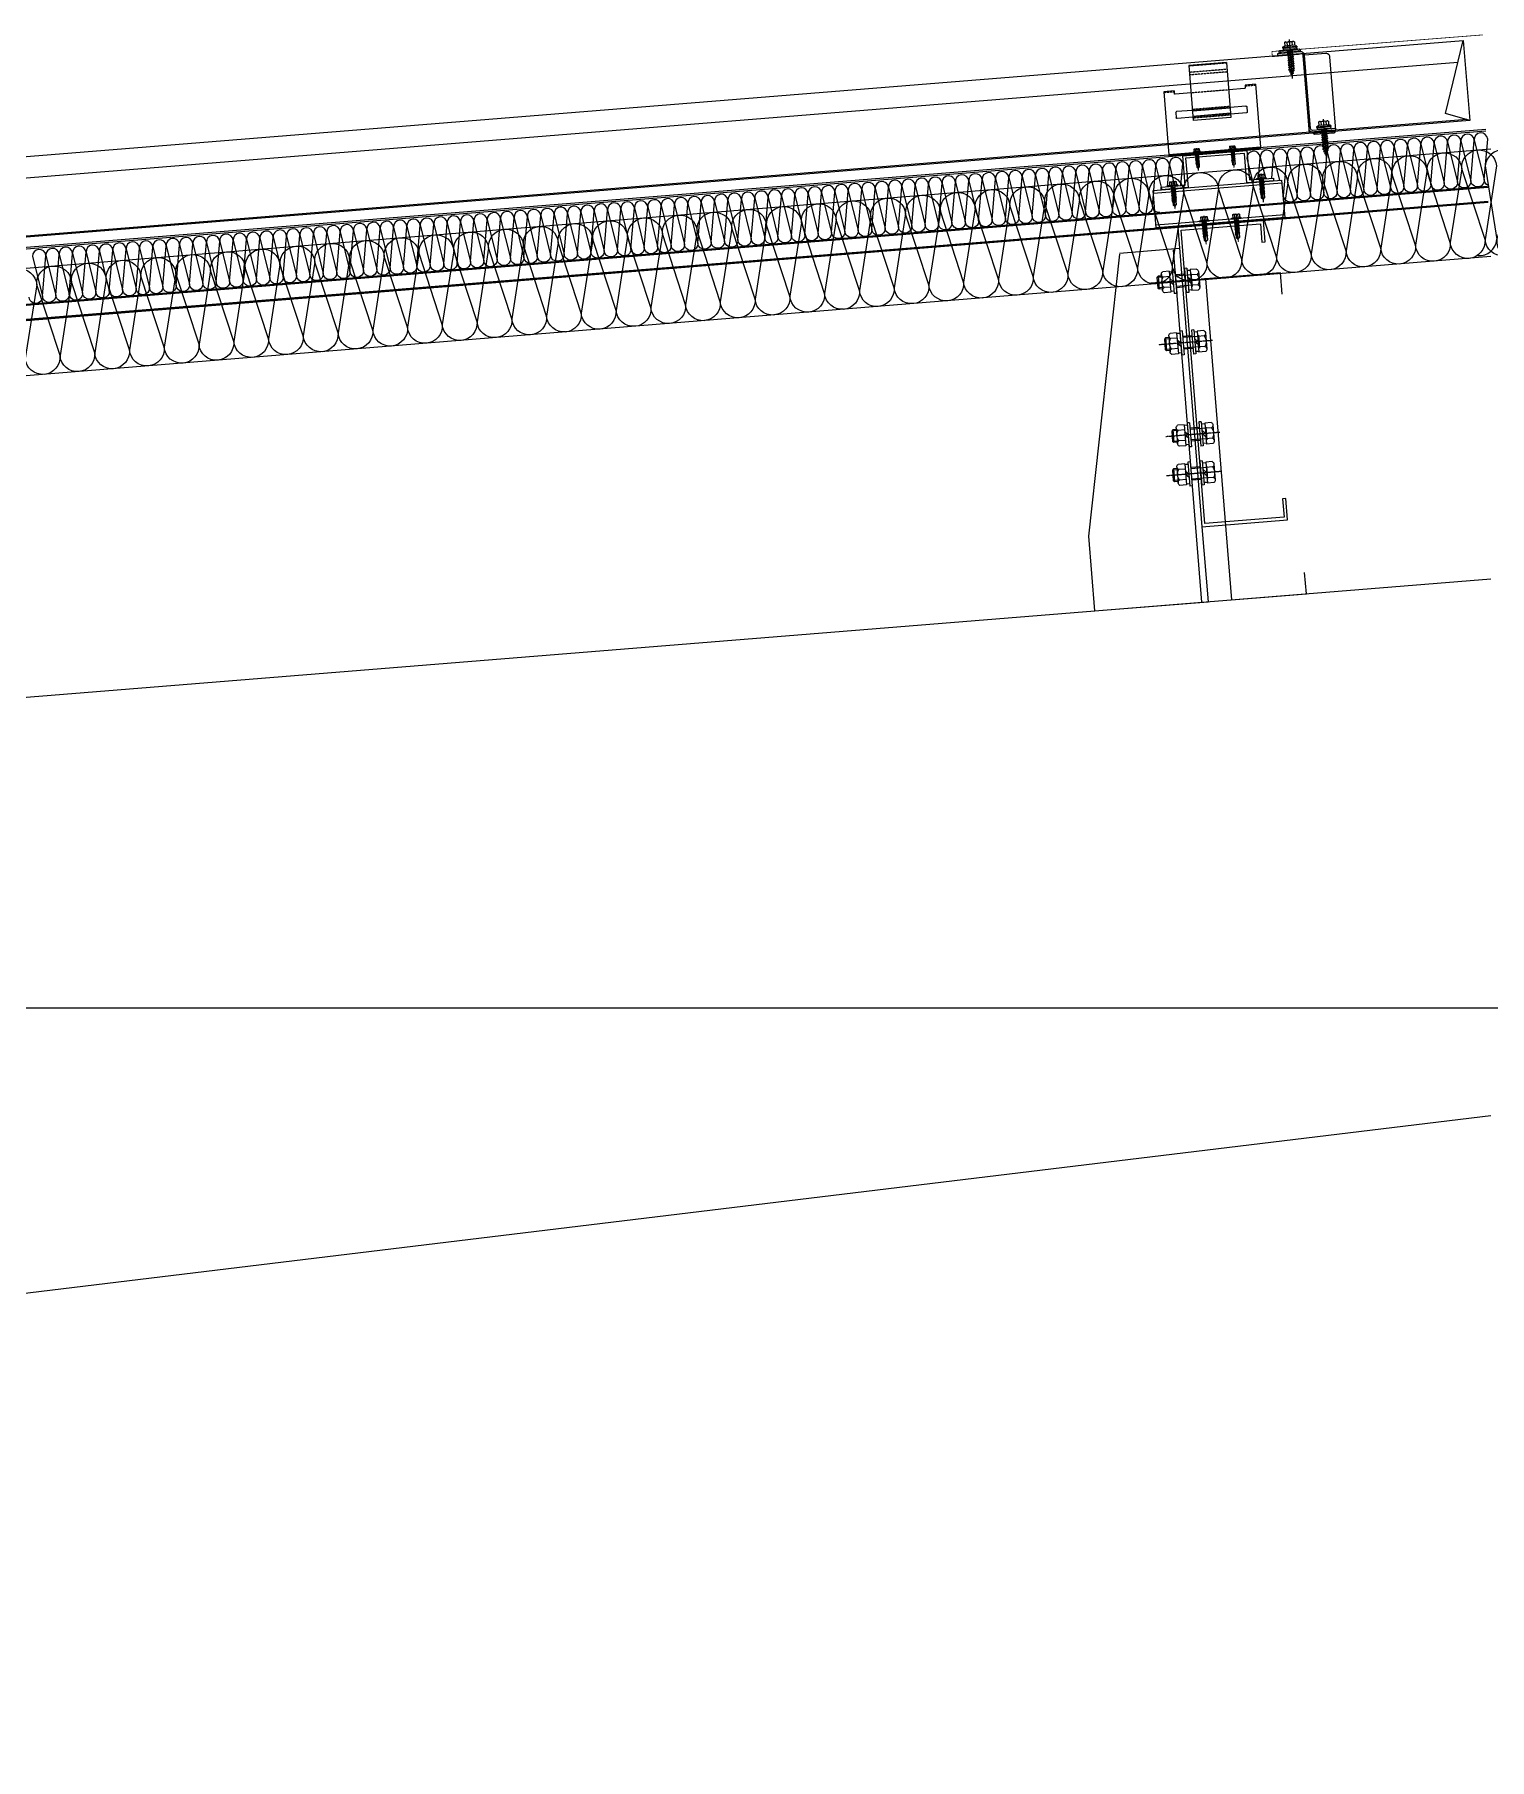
# Model space of a CAD drawing. Extents: x 220580 to 2027826, y -309201 to 71987.
# Drawn here: x 282842 to 284197, y -213029 to -211422 of the extents above; entities that cross this region are included whole.
import ezdxf

# ---------------------------------------------------------------- set-up
doc = ezdxf.new("R2010")
doc.units = 0
for name, pattern in [('__DASH', [0.35, 0.25, -0.1]), ('CENTER', [2, 1.25, -0.25, 0.25, -0.25]), ('CONTINUOUS0', [0]), ('CONTINUOUS1', [0]), ('DASH', [0.35, 0.25, -0.1]), ('DOTE', [2.42, 2, -0.2, 0.02, -0.2])]:
    doc.linetypes.add(name, pattern=pattern)
for name, color, linetype in [('003_THICK', 7, 'CONTINUOUS1'), ('004_THIN', 6, 'CONTINUOUS0'), ('A-AXIS-DOTE', 14, 'DOTE'), ('A-AXIS-DP', 126, 'Continuous'), ('A-HATCH-2', 251, 'Continuous'), ('A-LIN-V', 9, 'Continuous'), ('ACCESSORY', 11, 'Continuous'), ('AS-COLN', 6, 'Continuous'), ('BWM', 8, 'Continuous'), ('C18', 4, 'CENTER'), ('DIM', 173, 'Continuous'), ('pj', 4, 'Continuous'), ('SEAMLOK75 - SHEET', 6, 'Continuous'), ('wm-不锈钢钉 螺栓', 213, 'Continuous'), ('ZX', 240, 'CENTER'), ('紧固件', 40, 'Continuous')]:
    doc.layers.add(name, color=color, linetype=linetype)
for name, color, linetype, lineweight in [('S-dim', 81, 'Continuous', 0), ('屋面板', 6, 'Continuous', 13), ('粗', 7, 'Continuous', 50)]:
    doc.layers.add(name, color=color, linetype=linetype, lineweight=lineweight)

# ---------------------------------------------------------------- blocks, each defined once
blk = doc.blocks.new('CURVEPATTERNLIB$SYSLIB$岩棉板')
at = {"color": 0}
for p, q in [((0, -17), (12, -67)), ((12, -67), (24, -17))]:
    blk.add_line(p, q, dxfattribs=at)
for centre, start, end in [((12, -17), 0, 180), ((0, -67), 270, 0), ((24, -67), 180, 270)]:
    blk.add_arc(centre, 12, start, end, dxfattribs=at)
blk = doc.blocks.new('e534654')
at = {"layer": 'A-LIN-V', "color": 2}
for p, q in [((10200, 700), (5250, 1100)), ((10200, 0), (5250, 600))]:
    blk.add_line(p, q, dxfattribs=at)
at = {"layer": 'A-LIN-V'}
blk.add_lwpolyline([(5444.4, 1365.2), (5446.1, 1385.1), (5515.8, 1379.5), (5491.7, 1080.5), (5421.9, 1086.1), (5423.5, 1106)], dxfattribs=at)
at = {"layer": 'AS-COLN'}
for p, q in [((5250, 1500.5), (10098.9, 1105.6)), ((5250, 1400.4), (10099.9, 1005.4))]:
    blk.add_line(p, q, dxfattribs=at)
at = {"layer": 'A-HATCH-2', "yscale": 1.351351351351351, "zscale": 1.351351351351351}
for p, xscale, rotation in [((5253.4, 1507.7), -1.353561134779942, 4.653246664435114), ((5246.6, 1507.7), 1.353561134779942, 355.3467533355649), ((5279, 1505), 1.353561134779942, 355.3467533355649), ((5311.4, 1502.4), 1.353561134779942, 355.3467533355649), ((5343.8, 1499.8), 1.353561134779942, 355.3467533355649), ((5376.1, 1497.1), 1.353561134779942, 355.3467533355649), ((5408.5, 1494.5), 1.353561134779942, 355.3467533355649), ((5440.9, 1491.8), 1.353561134779942, 355.3467533355649), ((5473.3, 1489.2), 1.353561134779942, 355.3467533355649), ((5505.7, 1486.6), 1.353561134779942, 355.3467533355649), ((5538, 1483.9), 1.353561134779942, 355.3467533355649), ((5570.4, 1481.3), 1.353561134779942, 355.3467533355649), ((5602.8, 1478.7), 1.353561134779942, 355.3467533355649), ((5635.2, 1476), 1.353561134779942, 355.3467533355649), ((5667.5, 1473.4), 1.353561134779942, 355.3467533355649), ((5699.9, 1470.8), 1.353561134779942, 355.3467533355649), ((5732.3, 1468.1), 1.353561134779942, 355.3467533355649), ((5764.7, 1465.5), 1.353561134779942, 355.3467533355649), ((5797.1, 1462.9), 1.353561134779942, 355.3467533355649), ((5829.4, 1460.2), 1.353561134779942, 355.3467533355649), ((5861.8, 1457.6), 1.353561134779942, 355.3467533355649), ((5894.2, 1455), 1.353561134779942, 355.3467533355649), ((5926.6, 1452.3), 1.353561134779942, 355.3467533355649), ((5959, 1449.7), 1.353561134779942, 355.3467533355649), ((5991.3, 1447), 1.353561134779942, 355.3467533355649), ((6023.7, 1444.4), 1.353561134779942, 355.3467533355649), ((6056.1, 1441.8), 1.353561134779942, 355.3467533355649), ((6088.5, 1439.1), 1.353561134779942, 355.3467533355649), ((6120.8, 1436.5), 1.353561134779942, 355.3467533355649), ((6153.2, 1433.9), 1.353561134779942, 355.3467533355649), ((6185.6, 1431.2), 1.353561134779942, 355.3467533355649), ((6218, 1428.6), 1.353561134779942, 355.3467533355649), ((6250.4, 1426), 1.353561134779942, 355.3467533355649), ((6282.7, 1423.3), 1.353561134779942, 355.3467533355649), ((6315.1, 1420.7), 1.353561134779942, 355.3467533355649), ((6347.5, 1418.1), 1.353561134779942, 355.3467533355649), ((6379.9, 1415.4), 1.353561134779942, 355.3467533355649), ((6412.2, 1412.8), 1.353561134779942, 355.3467533355649), ((6444.6, 1410.2), 1.353561134779942, 355.3467533355649), ((6477, 1407.5), 1.353561134779942, 355.3467533355649), ((6509.4, 1404.9), 1.353561134779942, 355.3467533355649), ((6541.8, 1402.2), 1.353561134779942, 355.3467533355649), ((6574.1, 1399.6), 1.353561134779942, 355.3467533355649), ((6606.5, 1397), 1.353561134779942, 355.3467533355649)]:
    blk.add_blockref('CURVEPATTERNLIB$SYSLIB$岩棉板', p, dxfattribs=dict(at, xscale=xscale, rotation=rotation))
blk = doc.blocks.new('20250821141233')
at = {"layer": 'A-AXIS-DOTE', "linetype": '__DASH', "ltscale": 2}
blk.add_line((110280.4, 11700), (-5335.3, 11700), dxfattribs=at)
blk = doc.blocks.new('*X951')
at = {"color": 0}
for p, q in [((117.6, 205.9), (117.6, 205.9)), ((117.8, 207), (117.8, 207)), ((118, 206.4), (118, 206.4)), ((118.2, 205.7), (118.2, 205.7)), ((118.4, 206.8), (118.4, 206.8)), ((118.7, 206.2), (118.7, 206.2)), ((118.9, 207.3), (118.9, 207.3)), ((118.9, 205.5), (118.9, 205.5)), ((119.1, 206.6), (119.1, 206.6)), ((119.3, 205.9), (119.3, 205.9)), ((119.5, 207), (119.5, 207)), ((119.8, 206.4), (119.8, 206.4)), ((120, 205.7), (120, 205.7)), ((120.2, 206.8), (120.2, 206.8)), ((120.4, 206.2), (120.4, 206.2)), ((120.7, 207.3), (120.7, 207.3)), ((120.7, 205.5), (120.7, 205.5)), ((120.9, 206.6), (120.9, 206.6)), ((121.1, 205.9), (121.1, 205.9)), ((121.3, 207), (121.3, 207)), ((121.5, 206.4), (121.5, 206.4)), ((121.8, 205.7), (121.8, 205.7)), ((122, 206.8), (122, 206.8)), ((122.2, 206.2), (122.2, 206.2)), ((122.4, 207.3), (122.4, 207.3)), ((122.4, 205.5), (122.4, 205.5)), ((122.6, 206.6), (122.6, 206.6)), ((122.9, 205.9), (122.9, 205.9)), ((123.1, 207), (123.1, 207)), ((123.3, 206.4), (123.3, 206.4)), ((123.5, 205.7), (123.5, 205.7)), ((123.7, 206.8), (123.7, 206.8)), ((124, 206.2), (124, 206.2)), ((124.2, 207.3), (124.2, 207.3)), ((124.2, 205.5), (124.2, 205.5)), ((124.4, 206.6), (124.4, 206.6)), ((124.6, 205.9), (124.6, 205.9)), ((124.8, 207), (124.8, 207)), ((125.1, 206.4), (125.1, 206.4)), ((125.3, 205.7), (125.3, 205.7)), ((125.5, 206.8), (125.5, 206.8)), ((125.7, 206.2), (125.7, 206.2)), ((126, 207.3), (126, 207.3)), ((126, 205.5), (126, 205.5)), ((126.2, 206.6), (126.2, 206.6)), ((126.4, 205.9), (126.4, 205.9)), ((126.6, 207), (126.6, 207)), ((126.8, 206.4), (126.8, 206.4)), ((127.1, 205.7), (127.1, 205.7)), ((127.3, 206.8), (127.3, 206.8)), ((127.5, 206.2), (127.5, 206.2)), ((127.7, 207.3), (127.7, 207.3)), ((127.7, 205.5), (127.7, 205.5)), ((127.9, 206.6), (127.9, 206.6)), ((128.2, 205.9), (128.2, 205.9)), ((128.4, 207), (128.4, 207)), ((128.6, 206.4), (128.6, 206.4)), ((128.8, 205.7), (128.8, 205.7)), ((129, 206.8), (129, 206.8)), ((129.3, 206.2), (129.3, 206.2)), ((129.5, 207.3), (129.5, 207.3)), ((129.5, 205.5), (129.5, 205.5)), ((129.7, 206.6), (129.7, 206.6)), ((129.9, 205.9), (129.9, 205.9)), ((130.2, 207), (130.2, 207)), ((130.4, 206.4), (130.4, 206.4)), ((130.6, 205.7), (130.6, 205.7)), ((130.8, 206.8), (130.8, 206.8)), ((131, 206.2), (131, 206.2)), ((131.3, 207.3), (131.3, 207.3)), ((131.3, 205.5), (131.3, 205.5)), ((131.5, 206.6), (131.5, 206.6)), ((131.7, 205.9), (131.7, 205.9)), ((131.9, 207), (131.9, 207)), ((132.1, 206.4), (132.1, 206.4)), ((132.4, 205.7), (132.4, 205.7))]:
    blk.add_line(p, q, dxfattribs=at)
blk = doc.blocks.new('不锈钢自攻钉')
at = {"layer": 'wm-不锈钢钉 螺栓'}
for p, q in [((1047.7, 683.9), (1049.9, 685.1)), ((1047.7, 683.9), (1061.3, 683.9)), ((1047.7, 683.9), (1048.1, 683)), ((1048.1, 683), (1054.5, 683)), ((1048.2, 683), (1048.2, 681.3)), ((1048.2, 681.3), (1054.5, 681.3)), ((1049.9, 688.1), (1049.9, 685.1)), ((1049.9, 685.1), (1059.2, 685.1)), ((1051, 688.5), (1058, 688.5)), ((1057.3, 680.9), (1051.8, 679.8)), ((1051.8, 679.8), (1052.5, 680.3)), ((1051.8, 679.8), (1052.5, 679.4)), ((1057.3, 678.7), (1051.8, 677.7)), ((1051.8, 677.7), (1052.5, 678.1)), ((1051.8, 677.7), (1052.5, 677.2)), ((1057.3, 676.6), (1051.8, 675.5)), ((1051.8, 675.5), (1052.5, 676)), ((1051.8, 675.5), (1052.5, 675.1)), ((1052.2, 688.1), (1052.2, 685.1)), ((1052.5, 680.3), (1056.5, 681.3)), ((1052.5, 681.3), (1052.5, 680.3)), ((1052.5, 679.4), (1056.5, 680.4)), ((1052.5, 679.4), (1052.5, 678.1)), ((1052.5, 678.1), (1056.5, 679.2)), ((1052.5, 677.2), (1056.5, 678.3)), ((1052.5, 677.2), (1052.5, 676)), ((1052.5, 676), (1056.5, 677)), ((1052.5, 675.1), (1056.5, 676.1)), ((1052.5, 675.1), (1052.5, 673.8)), ((1054.5, 690.6), (1054.5, 654.1)), ((1061, 683), (1054.5, 683)), ((1060.9, 681.3), (1054.5, 681.3)), ((1057.3, 680.9), (1056.5, 681.3)), ((1057.3, 680.9), (1056.5, 680.4)), ((1056.5, 680.4), (1056.5, 679.2)), ((1057.3, 678.7), (1056.5, 679.2)), ((1057.3, 678.7), (1056.5, 678.3)), ((1056.5, 678.3), (1056.5, 677)), ((1056.5, 678.3), (1056.5, 677)), ((1057.3, 676.6), (1056.5, 677)), ((1057.3, 676.6), (1056.5, 676.1)), ((1056.5, 676.1), (1056.5, 674.9)), ((1056.5, 676.1), (1056.5, 674.9)), ((1056.8, 688.1), (1056.8, 685.1)), ((1059.2, 688.1), (1059.2, 685.1)), ((1061.3, 683.9), (1059.2, 685.1)), ((1060.9, 683), (1060.9, 681.3)), ((1061.3, 683.9), (1061, 683)), ((1057.3, 674.4), (1051.8, 673.4)), ((1051.8, 673.4), (1052.5, 673.8)), ((1051.8, 673.4), (1052.5, 672.9)), ((1057.3, 672.3), (1051.8, 671.2)), ((1051.8, 671.2), (1052.5, 671.7)), ((1051.8, 671.2), (1052.5, 670.8)), ((1057.3, 670.1), (1051.8, 669.1)), ((1051.8, 669.1), (1052.5, 669.5)), ((1051.8, 669.1), (1052.5, 668.6)), ((1057.3, 668), (1051.8, 666.9)), ((1051.8, 666.9), (1052.5, 667.4)), ((1051.8, 666.9), (1052.5, 666.5)), ((1057.3, 665.9), (1051.8, 664.8)), ((1051.8, 664.8), (1052.5, 665.2)), ((1051.8, 664.8), (1052.5, 664.3)), ((1057.3, 663.7), (1051.8, 662.6)), ((1051.8, 662.6), (1052.5, 663.1)), ((1051.8, 662.6), (1052.7, 662.2)), ((1052.5, 673.8), (1056.5, 674.9)), ((1052.5, 672.9), (1056.5, 674)), ((1052.5, 672.9), (1052.5, 671.7)), ((1052.5, 671.7), (1056.5, 672.7)), ((1052.5, 670.8), (1056.5, 671.9)), ((1052.5, 670.8), (1052.5, 669.5)), ((1052.5, 669.5), (1056.5, 670.6)), ((1052.5, 668.6), (1056.5, 669.7)), ((1052.5, 668.6), (1052.5, 667.4)), ((1052.5, 667.4), (1056.5, 668.4)), ((1052.5, 666.5), (1056.5, 667.6)), ((1052.5, 666.5), (1052.5, 665.2)), ((1052.5, 665.2), (1056.5, 666.3)), ((1052.5, 664.3), (1056.5, 665.4)), ((1052.5, 664.3), (1052.5, 663.1)), ((1052.5, 663.1), (1056.5, 664.1)), ((1056.9, 661.4), (1052.5, 660.5)), ((1052.5, 660.5), (1053.1, 661)), ((1052.5, 660.5), (1053.4, 660.2)), ((1052.7, 662.2), (1056.5, 663.3)), ((1052.7, 662.2), (1053.1, 661)), ((1053.1, 661), (1056.2, 661.8)), ((1054.8, 661.4), (1053.1, 661)), ((1056, 659), (1053.1, 658.4)), ((1053.4, 660.2), (1055.1, 660.7)), ((1053.4, 660.2), (1053.6, 659.4)), ((1053.6, 659.4), (1053.8, 659)), ((1053.8, 659), (1055.4, 659.4)), ((1054.8, 659.2), (1053.8, 659)), ((1054.8, 661.4), (1056.2, 661.8)), ((1054.8, 659.2), (1055.4, 659.4)), ((1055.1, 660.7), (1055.9, 660.9)), ((1056, 659), (1055.1, 658.4)), ((1055.4, 659.4), (1055.6, 660)), ((1055.4, 659.4), (1056, 659)), ((1055.9, 660.9), (1055.6, 660)), ((1056.9, 661.4), (1055.9, 660.9)), ((1056.2, 661.8), (1056.5, 662.7)), ((1056.2, 661.8), (1056.9, 661.4)), ((1057.3, 674.4), (1056.5, 674.9)), ((1057.3, 674.4), (1056.5, 674)), ((1056.5, 674), (1056.5, 672.7)), ((1056.5, 674), (1056.5, 672.7)), ((1057.3, 672.3), (1056.5, 672.7)), ((1057.3, 672.3), (1056.5, 671.9)), ((1056.5, 671.9), (1056.5, 670.6)), ((1056.5, 671.9), (1056.5, 670.6)), ((1057.3, 670.1), (1056.5, 670.6)), ((1057.3, 670.1), (1056.5, 669.7)), ((1056.5, 669.7), (1056.5, 668.4)), ((1056.5, 669.7), (1056.5, 668.4)), ((1057.3, 668), (1056.5, 668.4)), ((1057.3, 668), (1056.5, 667.6)), ((1056.5, 667.6), (1056.5, 666.3)), ((1056.5, 667.6), (1056.5, 666.3)), ((1057.3, 665.9), (1056.5, 666.3)), ((1057.3, 665.9), (1056.5, 665.4)), ((1056.5, 665.4), (1056.5, 664.1)), ((1056.5, 665.4), (1056.5, 664.1)), ((1057.3, 663.7), (1056.5, 664.1)), ((1057.3, 663.7), (1056.5, 663.3)), ((1056.5, 663.3), (1056.5, 662.7)), ((1056.5, 663.3), (1056.5, 662.7)), ((1053.1, 658.4), (1053.8, 659)), ((1053.1, 658.4), (1054, 658.1)), ((1054, 658.1), (1054.1, 658.2)), ((1054, 658.1), (1054.5, 656.6)), ((1054.1, 658.2), (1055.1, 658.4)), ((1054.5, 656.6), (1055.1, 658.4))]:
    blk.add_line(p, q, dxfattribs=at)
for centre, radius, start, end in [((1051, 686.8), 1.75, 48.3968, 131.6032), ((1054.5, 682.2), 6.35, 68.4898, 111.5102), ((1058, 686.8), 1.75, 48.3968, 131.6032)]:
    blk.add_arc(centre, radius, start, end, dxfattribs=at)
for points in [[(1057.3, 680.9), (1056.5, 680.4), (1054.5, 680.4), (1054.5, 679.9)], [(1057.3, 678.7), (1056.5, 678.3), (1054.5, 678.2), (1054.5, 677.8)], [(1057.3, 676.6), (1056.5, 676.1), (1054.5, 676.1), (1054.5, 675.6)], [(1057.3, 674.4), (1056.5, 674), (1054.5, 673.9), (1054.5, 673.5)], [(1057.3, 672.3), (1056.5, 671.9), (1054.5, 671.8), (1054.5, 671.3)], [(1057.3, 670.1), (1056.5, 669.7), (1054.5, 669.6), (1054.5, 669.2)], [(1057.3, 668), (1056.5, 667.6), (1054.5, 667.5), (1054.5, 667)], [(1057.3, 665.9), (1056.5, 665.4), (1054.5, 665.3), (1054.5, 664.9)], [(1057.3, 663.7), (1056.5, 663.3), (1054.5, 663.2), (1054.5, 662.7)], [(1056.9, 661.4), (1055.9, 660.9), (1054.5, 660.9), (1054.5, 660.5)], [(1056, 659), (1055.1, 658.4), (1054.5, 658.7), (1054.5, 658.3)]]:
    blk.add_solid(points, dxfattribs=at)
at = {"layer": 'wm-不锈钢钉 螺栓', "xscale": 0.8461538461524469, "yscale": 0.8461538461524469, "zscale": 0.8461538461524469}
blk.add_blockref('*X951', (948.7, 507.5), dxfattribs=at)
blk = doc.blocks.new('dddtttt')
h = blk.add_hatch()
h.set_pattern_fill('DOTS', color=256, scale=0.25, angle=-1.0757, style=0)
h.set_pattern_definition([(174.28895835, (-51705.5022, 4347.26674), (-0.157958908, 0.4146518906), [0, -0.396875])])
edge = h.paths.add_edge_path()
edge.add_line((87722.1, 17077.4), (87740.6, 17078.3))
edge.add_arc((87740.6, 17079), 0.75, 272.8624, 362.8624)
edge.add_line((87741.3, 17079.1), (87741.3, 17079.6))
edge.add_arc((87740.5, 17079.5), 0.75, 2.8624, 92.8624)
edge.add_line((87740.5, 17080.3), (87722, 17079.4))
edge.add_arc((87722.1, 17078.6), 0.75, 92.8624, 182.8624)
edge.add_line((87721.3, 17078.6), (87721.3, 17078.1))
edge.add_arc((87722.1, 17078.1), 0.75, 182.8624, 272.8624)
h = blk.add_hatch()
h.set_pattern_fill('DOTS', color=256, scale=0.25, angle=-1.0757, style=0)
h.set_pattern_definition([(174.28895835, (-51737.76452, 4272.00854), (-0.157958908, 0.4146518906), [0, -0.396875])])
edge = h.paths.add_edge_path()
edge.add_line((87752.1, 17000.6), (87770.6, 17001.5))
edge.add_arc((87770.5, 17002.2), 0.75, 272.8624, 362.8624)
edge.add_line((87771.3, 17002.3), (87771.3, 17002.8))
edge.add_arc((87770.5, 17002.7), 0.75, 2.8624, 92.8624)
edge.add_line((87770.5, 17003.5), (87752, 17002.6))
edge.add_arc((87752, 17001.8), 0.75, 92.8624, 182.8624)
edge.add_line((87751.3, 17001.8), (87751.3, 17001.3))
edge.add_arc((87752.1, 17001.3), 0.75, 182.8624, 272.8624)
at = {"elevation": 1.9}
blk.add_lwpolyline([(87772, 17005.4), (87750.6, 17004.3, -0.414214), (87748.5, 17006.2), (87745.1, 17074.5, 0.414214), (87741.4, 17077.8), (87719.9, 17076.7), (87720, 17075.2), (87741.5, 17076.3, -0.414214), (87743.6, 17074.4), (87747, 17006.1, 0.414214), (87750.6, 17002.8), (87772.1, 17003.9), (87772.1, 17003.9), (87768.7, 17072.2, 0.414214), (87765, 17075.5), (87745.1, 17074.5)], format="xyb", dxfattribs=at)
for points in [[(87722.1, 17077.4), (87740.6, 17078.3, 0.414214), (87741.3, 17079.1), (87741.3, 17079.6, 0.414214), (87740.5, 17080.3), (87722, 17079.4, 0.414214), (87721.3, 17078.6), (87721.3, 17078.1, 0.414214)], [(87752.1, 17000.6), (87770.6, 17001.5, 0.414214), (87771.3, 17002.3), (87771.3, 17002.8, 0.414214), (87770.5, 17003.5), (87752, 17002.6, 0.414214), (87751.3, 17001.8), (87751.3, 17001.3, 0.414214)]]:
    blk.add_lwpolyline(points, format="xyb", close=True, dxfattribs=at)
at = {"layer": 'wm-不锈钢钉 螺栓', "rotation": 2.850368667976888}
for p in [(86712.3, 16347.4, -598.2), (86741.7, 16272.4, 1.9)]:
    blk.add_blockref('不锈钢自攻钉', p, dxfattribs=at)
blk = doc.blocks.new('34t65')
at = {"color": 2, "ltscale": 50}
for p, q in [((1430037, 238183.4), (1430157, 238183.4)), ((1430037, 238148.4), (1430037, 238183.4)), ((1430037, 238180.9), (1430157, 238180.9)), ((1430157, 238183.4), (1430157, 238148.4)), ((1430157, 238150.9), (1430037, 238150.9)), ((1430157, 238148.4), (1430037, 238148.4))]:
    blk.add_line(p, q, dxfattribs=at)
blk = doc.blocks.new('*U1984')
at = {"layer": 'pj'}
for p, q in [((-4.4, 0.5), (-4.4, 0)), ((4.4, 0), (-4.4, 0)), ((-4.1, 0.8), (-3.1, 1)), ((4.1, 0.8), (-4.1, 0.8)), ((-3.1, 3.9), (-3.1, 1)), ((3.1, 1), (-3.1, 1)), ((2.3, 4.2), (-2.3, 4.2)), ((-2, 0.8), (-1.5, 1)), ((-1.5, 3.9), (-1.5, 1)), ((-1.5, 0), (-1.5, -1.6)), ((1.5, 3.9), (1.5, 1)), ((2.2, 0.8), (1.5, 1)), ((1.5, 0), (1.5, -1.1)), ((3.1, 3.9), (3.1, 1)), ((4.1, 0.8), (3.1, 1)), ((4.4, 0.5), (4.4, 0)), ((-2.1, -1.9), (2.1, -1.4)), ((-2.1, -1.9), (-1.5, -1.6)), ((-2.1, -1.9), (-1.5, -2.2)), ((-2.1, -3.3), (2.1, -2.8)), ((-2.1, -3.3), (-1.5, -3)), ((-2.1, -3.3), (-1.5, -3.6)), ((-2.1, -4.7), (2.1, -4.2)), ((-2.1, -4.7), (-1.5, -4.4)), ((-2.1, -4.7), (-1.5, -5)), ((-2.1, -6.1), (2.1, -5.6)), ((-2.1, -6.1), (-1.5, -5.8)), ((-2.1, -6.1), (-1.5, -6.4)), ((-2.1, -7.5), (2.1, -7)), ((-2.1, -7.5), (-1.5, -7.2)), ((-2.1, -7.5), (-1.5, -7.8)), ((-2.1, -8.9), (2.1, -8.4)), ((-2.1, -8.9), (-1.5, -8.6)), ((-2.1, -8.9), (-1.5, -9.2)), ((-2.1, -10.3), (2.1, -9.8)), ((-2.1, -10.3), (-1.5, -10)), ((-2.1, -10.3), (-1.5, -10.6)), ((-2.1, -11.7), (2.1, -11.2)), ((-2.1, -11.7), (-1.5, -11.4)), ((-2.1, -11.7), (-1.5, -12)), ((-2.1, -13.1), (-1.5, -12.8)), ((-2.1, -13.1), (-1.1, -13)), ((-2.1, -13.1), (-1.5, -13.4)), ((-1.5, -1.6), (1.5, -1.1)), ((-1.5, -2.2), (1.5, -1.7)), ((-1.5, -2.2), (-1.5, -3)), ((-1.5, -3), (1.5, -2.5)), ((-1.5, -3.6), (1.5, -3.1)), ((-1.5, -3.6), (-1.5, -4.4)), ((-1.5, -4.4), (1.5, -3.9)), ((-1.5, -5), (1.5, -4.5)), ((-1.5, -5), (-1.5, -5.8)), ((-1.5, -5.8), (1.5, -5.3)), ((-1.5, -6.4), (1.5, -5.9)), ((-1.5, -6.4), (-1.5, -7.2)), ((-1.5, -7.2), (1.5, -6.7)), ((-1.5, -7.8), (1.5, -7.3)), ((-1.5, -7.8), (-1.5, -8.6)), ((-1.5, -8.6), (1.5, -8.1)), ((-1.5, -9.2), (1.5, -8.7)), ((-1.5, -9.2), (-1.5, -10)), ((-1.5, -10), (1.5, -9.5)), ((-1.5, -10.6), (1.5, -10.1)), ((-1.5, -10.6), (-1.5, -11.4)), ((-1.5, -11.4), (1.5, -10.9)), ((-1.5, -12), (1.5, -11.5)), ((-1.5, -12), (-1.5, -12.8)), ((-1.5, -12.8), (-1, -12.7)), ((-1.5, -13.4), (-1.5, -17.2)), ((-1.5, -13.4), (-1.3, -13.4)), ((0.6, -12.4), (1.5, -12.3)), ((0.7, -12.8), (2.1, -12.6)), ((0.7, -13), (1.5, -12.9)), ((0.7, -13.8), (1.5, -13.7)), ((0.7, -14.2), (2.1, -14)), ((0.7, -14.4), (1.5, -14.3)), ((1.5, -0.3), (1.5, -1.1)), ((2.1, -1.4), (1.5, -1.1)), ((2.1, -1.4), (1.5, -1.7)), ((1.5, -1.7), (1.5, -2.5)), ((2.1, -2.8), (1.5, -2.5)), ((2.1, -2.8), (1.5, -3.1)), ((1.5, -3.1), (1.5, -3.9)), ((2.1, -4.2), (1.5, -3.9)), ((2.1, -4.2), (1.5, -4.5)), ((1.5, -4.5), (1.5, -5.3)), ((2.1, -5.6), (1.5, -5.3)), ((2.1, -5.6), (1.5, -5.9)), ((1.5, -5.9), (1.5, -6.7)), ((2.1, -7), (1.5, -6.7)), ((2.1, -7), (1.5, -7.3)), ((1.5, -7.3), (1.5, -8.1)), ((2.1, -8.4), (1.5, -8.1)), ((2.1, -8.4), (1.5, -8.7)), ((1.5, -8.7), (1.5, -9.5)), ((2.1, -9.8), (1.5, -9.5)), ((2.1, -9.8), (1.5, -10.1)), ((1.5, -10.1), (1.5, -10.9)), ((2.1, -11.2), (1.5, -10.9)), ((2.1, -11.2), (1.5, -11.5)), ((1.5, -11.5), (1.5, -12.3)), ((2.1, -12.6), (1.5, -12.3)), ((2.1, -12.6), (1.5, -12.9)), ((1.5, -12.9), (1.5, -13.7)), ((2.1, -14), (1.5, -13.7)), ((2.1, -14), (1.5, -14.3)), ((1.5, -14.3), (1.5, -17.2)), ((0, -18.6), (-1.5, -17.2)), ((0, -18.6), (1.5, -17.2))]:
    blk.add_line(p, q, dxfattribs=at)
blk.add_lwpolyline([(0, -18.6), (0.7, -14.4), (0.7, -12.7, 0.417657), (0.4, -12.4, 0.097062), (-1, -12.7), (-1.5, -13.8)], format="xyb", dxfattribs=at)
for centre, radius, start, end in [((-4.1, 0.5), 0.3, 90, 180), ((-2.3, 3.3), 0.951, 35.4009, 144.5991), ((0, 1), 3.2, 61.0594, 118.9406), ((2.3, 3.3), 0.951, 35.4009, 144.5991), ((4.1, 0.5), 0.3, 0, 90)]:
    blk.add_arc(centre, radius, start, end, dxfattribs=at)
at = {"layer": 'ZX', "ltscale": 0.2}
blk.add_line((0, 4.9), (0, -21), dxfattribs=at)
blk = doc.blocks.new('A$C2F3B4A73')
at = {"layer": '粗', "lineweight": -2}
for p, q in [((25.2, 101.1), (60.4, 101.1)), ((25.2, 101.1), (25.2, 49.6)), ((60.4, 101.1), (60.4, 49.6)), ((0, 78.7), (9.6, 78.7)), ((0, 78.7), (0, 19.8)), ((9.6, 78.7), (9.6, 76.3)), ((10.4, 75.5), (25.2, 75.5)), ((60.4, 75.5), (75.2, 75.5)), ((76, 78.7), (85.6, 78.7)), ((76, 78.7), (76, 76.3)), ((85.6, 78.7), (85.6, 19.8)), ((9.6, 58.4), (9.6, 53.6)), ((10.4, 59.2), (25.2, 59.2)), ((10.4, 52.8), (25.2, 52.8)), ((25.2, 58.4), (60.4, 58.4)), ((25.2, 53.6), (60.4, 53.6)), ((25.2, 49.6), (60.4, 49.6)), ((60.4, 59.2), (75.2, 59.2)), ((60.4, 52.8), (75.2, 52.8)), ((76, 58.4), (76, 53.6)), ((0, 19.8), (85.6, 19.8)), ((0, 18.8), (0, 19.8)), ((0, 18.8), (85.6, 18.8)), ((14.4, 19.8), (14.4, 18.8)), ((71.2, 19.8), (71.2, 18.8)), ((85.6, 19.8), (85.6, 18.8))]:
    blk.add_line(p, q, dxfattribs=at)
at = {"layer": '粗', "linetype": 'DASH', "lineweight": -2}
for p, q in [((25.2, 100.6), (60.4, 100.6)), ((25.2, 94.7), (60.4, 94.7)), ((25.2, 92.3), (60.4, 92.3)), ((0, 77.7), (9.6, 77.7)), ((25.2, 75.5), (60.4, 75.5)), ((76, 77.7), (85.6, 77.7)), ((25.2, 60), (60.4, 60)), ((25.2, 59.2), (60.4, 59.2)), ((25.2, 52.8), (60.4, 52.8)), ((25.2, 52), (60.4, 52)), ((16, 19.8), (16, 18.8)), ((21.6, 19.8), (21.6, 18.8)), ((29.6, 19.8), (29.6, 18.8)), ((35.2, 19.8), (35.2, 18.8)), ((50.4, 19.8), (50.4, 18.8)), ((56, 19.8), (56, 18.8)), ((64, 19.8), (64, 18.8)), ((69.6, 19.8), (69.6, 18.8))]:
    blk.add_line(p, q, dxfattribs=at)
at = {"layer": '粗', "lineweight": -2}
for centre, start, end in [((10.4, 76.3), 180, 270), ((75.2, 76.3), 270, 0), ((10.4, 58.4), 90, 180), ((10.4, 53.6), 180, 270), ((75.2, 58.4), 0, 90), ((75.2, 53.6), 270, 0)]:
    blk.add_arc(centre, 0.8, start, end, dxfattribs=at)
at = {"layer": '紧固件', "color": 2, "yscale": 0.8, "zscale": 0.8}
for p, xscale in [((26.1, 19.8), 0.8), ((59.5, 19.8), -0.8)]:
    blk.add_blockref('*U1984', p, dxfattribs=dict(at, xscale=xscale))
blk = doc.blocks.new('A$C51791418')
blk.add_blockref('A$C2F3B4A73', (-42.8, -15.8))
blk = doc.blocks.new('*U1987')
at = {"layer": '003_THICK', "color": 2}
for points in [[(-11, 13.1, 0.611769), (-11, 6.5, 0.611769)], [(-11, 6.5, 0.305859), (-11, -6.5, 0.305859)], [(31.2, 6.5, 0.61177), (31.2, 13.1, 0.61177)], [(31.2, -6.5, 0.305858), (31.2, 6.5, 0.305858)], [(-11, -6.5, 0.611769), (-11, -13.1, 0.611769)], [(31.2, -13.1, 0.61177), (31.2, -6.5, 0.61177)]]:
    blk.add_lwpolyline(points, format="xyb", dxfattribs=at)
for points in [[(-13, 9.8), (-13, -9.8)], [(-11, 13.1), (-3, 13.1)], [(-11, 6.5), (-3, 6.5)], [(-3.6, 8), (-3.6, -8)], [(-3, 13.1), (-3, -13.1)], [(-3, 12.1), (1.1, 12.1)], [(-3, 0), (1.1, 4.1)], [(-3, -4.1), (1.1, 0)], [(1.1, 15), (4.1, 15)], [(1.1, 15), (1.1, -15)], [(4.1, 15), (4.1, -15)], [(4.1, 8), (16.1, 8)], [(16.1, 15), (16.1, -15)], [(16.1, 15), (19.1, 15)], [(19.1, 15), (19.1, -15)], [(19.1, 12.1), (23.2, 12.1)], [(19.1, 0), (23.2, 4.1)], [(23.2, 13.1), (23.2, -13.1)], [(23.2, 13.1), (31.2, 13.1)], [(23.2, 6.5), (31.2, 6.5)], [(33.2, 9.8), (33.2, -9.8)], [(33.2, 8), (37.5, 8)], [(37.5, 8), (37.5, -8)], [(37.5, 8), (39, 6.5)], [(39, 6.5), (39, -6.5)], [(-11, -6.5), (-3, -6.5)], [(-11, -13.1), (-3, -13.1)], [(-3, -12.1), (1.1, -12.1)], [(1.1, -15), (4.1, -15)], [(4.1, -8), (16.1, -8)], [(16.1, -15), (19.1, -15)], [(19.1, -4.1), (23.2, 0)], [(19.1, -12.1), (23.2, -12.1)], [(23.2, -6.5), (31.2, -6.5)], [(23.2, -13.1), (31.2, -13.1)], [(33.2, -8), (37.5, -8)], [(37.5, -8), (39, -6.5)]]:
    blk.add_lwpolyline(points, dxfattribs=at)
at = {"layer": '004_THIN', "color": 2}
for points in [[(-3.6, 6.5), (16.1, 6.5)], [(33.2, 6.5), (39, 6.5)], [(-3.6, -6.5), (16.1, -6.5)], [(33.2, -6.5), (39, -6.5)]]:
    blk.add_lwpolyline(points, dxfattribs=at)
at = {"layer": 'C18', "color": 1, "ltscale": 0.6}
blk.add_lwpolyline([(-21, 0), (47, 0)], dxfattribs=at)
blk = doc.blocks.new('1112')
at = {"color": 2}
blk.add_lwpolyline([(1432456, 238570.9), (1432478.5, 238570.9), (1432478.5, 238598.4), (1432538.5, 238598.4), (1432538.5, 238570.9), (1432561, 238570.9), (1432561, 238568.4), (1432536, 238568.4), (1432536, 238595.9), (1432481, 238595.9), (1432481, 238568.4), (1432456, 238568.4)], close=True, dxfattribs=at)
at = {"layer": 'S-dim', "ltscale": 10}
for p, q in [((1432412.5, 238511.6), (1432362.5, 238252.3)), ((1432412.5, 238512.7), (1432468.5, 238512.7)), ((1432462.5, 238511.6), (1432462.5, 238182.3)), ((1432362.5, 238252.3), (1432362.5, 238182.3)), ((1432468.5, 238252.3), (1432468.5, 238182.3)), ((1432362.5, 238182.3), (1432468.5, 238182.3))]:
    blk.add_line(p, q, dxfattribs=at)
at = {"layer": 'S-dim', "color": 6, "ltscale": 10}
blk.add_lwpolyline([(1432548.5, 238512.3), (1432548.5, 238532.3), (1432468.5, 238532.3), (1432468.5, 238252.3), (1432548.5, 238252.3), (1432548.5, 238272.3), (1432545.5, 238272.3), (1432545.5, 238255.3), (1432471.5, 238255.3), (1432471.5, 238529.3), (1432545.5, 238529.3), (1432545.5, 238512.3)], close=True, dxfattribs=at)
blk.add_blockref('34t65', (2411.5, 385))
at = {"xscale": -0.7500000000000001, "yscale": 0.7500000000000001, "zscale": 0.7500000000000001, "rotation": 359.9999999722328}
for p in [(1432474.6, 238482.3), (1432474.6, 238302.3)]:
    blk.add_blockref('*U1987', p, dxfattribs=at)
at = {"layer": 'SEAMLOK75 - SHEET', "xscale": -1}
blk.add_blockref('A$C51791418', (1432508.5, 238596.4), dxfattribs=at)
at = {"layer": '紧固件', "xscale": -1.023999999801318, "yscale": 1.023999999801318, "zscale": 1.023999999801318}
for p in [(1432467.3, 238570.9), (1432549.8, 238570.9, 0), (1432493.5, 238535.9), (1432523.5, 238535.9)]:
    blk.add_blockref('*U1984', p, dxfattribs=at)
blk = doc.blocks.new('*U1975')
at = {"layer": '003_THICK', "color": 2}
for points in [[(-10.5, 13.1, 0.611769), (-10.5, 6.5, 0.611769)], [(-10.5, 6.5, 0.305859), (-10.5, -6.5, 0.305859)], [(31.2, 6.5, 0.61177), (31.2, 13.1, 0.61177)], [(31.2, -6.5, 0.305858), (31.2, 6.5, 0.305858)], [(-10.5, -6.5, 0.611769), (-10.5, -13.1, 0.611769)], [(31.2, -13.1, 0.61177), (31.2, -6.5, 0.61177)]]:
    blk.add_lwpolyline(points, format="xyb", dxfattribs=at)
for points in [[(-12.5, 9.8), (-12.5, -9.8)], [(-10.5, 13.1), (-2.5, 13.1)], [(-10.5, 6.5), (-2.5, 6.5)], [(-3.6, 8), (-3.6, -8)], [(-2.5, 13.1), (-2.5, -13.1)], [(-2.5, 12.1), (1.6, 12.1)], [(-2.5, 0), (1.6, 4.1)], [(-2.5, -4.1), (1.6, 0)], [(1.6, 15), (4.6, 15)], [(1.6, 15), (1.6, -15)], [(4.6, 15), (4.6, -15)], [(4.6, 8), (16.1, 8)], [(16.1, 15), (16.1, -15)], [(16.1, 15), (19.1, 15)], [(19.1, 15), (19.1, -15)], [(19.1, 12.1), (23.2, 12.1)], [(19.1, 0), (23.2, 4.1)], [(23.2, 13.1), (23.2, -13.1)], [(23.2, 13.1), (31.2, 13.1)], [(23.2, 6.5), (31.2, 6.5)], [(33.2, 9.8), (33.2, -9.8)], [(33.2, 8), (37.5, 8)], [(37.5, 8), (37.5, -8)], [(37.5, 8), (39, 6.5)], [(39, 6.5), (39, -6.5)], [(-10.5, -6.5), (-2.5, -6.5)], [(-10.5, -13.1), (-2.5, -13.1)], [(-2.5, -12.1), (1.6, -12.1)], [(1.6, -15), (4.6, -15)], [(4.6, -8), (16.1, -8)], [(16.1, -15), (19.1, -15)], [(19.1, -4.1), (23.2, 0)], [(19.1, -12.1), (23.2, -12.1)], [(23.2, -6.5), (31.2, -6.5)], [(23.2, -13.1), (31.2, -13.1)], [(33.2, -8), (37.5, -8)], [(37.5, -8), (39, -6.5)]]:
    blk.add_lwpolyline(points, dxfattribs=at)
at = {"layer": '004_THIN', "color": 2}
for points in [[(-3.6, 6.5), (16.1, 6.5)], [(33.2, 6.5), (39, 6.5)], [(-3.6, -6.5), (16.1, -6.5)], [(33.2, -6.5), (39, -6.5)]]:
    blk.add_lwpolyline(points, dxfattribs=at)
at = {"layer": 'C18', "color": 1, "ltscale": 0.6}
blk.add_lwpolyline([(-20.5, 0), (47, 0)], dxfattribs=at)
blk = doc.blocks.new('A$Cc659754e')
at = {"color": 1, "ltscale": 50}
for p, q in [((-10454.6, 2467.1), (-15249.9, 2079.6)), ((-10454.7, 2468.6), (-15249.7, 2081.1))]:
    blk.add_line(p, q, dxfattribs=at)
at = {"color": 4, "ltscale": 50}
for p, q in [((-15184, 2033.6), (-10453.1, 2415.9, 0)), ((-15184, 2032.8), (-10453, 2415.1, 0)), ((-15184, 2019.4), (-10452.6, 2401.7, 0)), ((-15184, 2018.6), (-10452.6, 2400.9, 0))]:
    blk.add_line(p, q, dxfattribs=at)
at = {"color": 2, "ltscale": 50}
blk.add_line((-15184, 2019.7), (-10452.6, 2402, 0), dxfattribs=at)
at = {"layer": 'A-HATCH-2', "ltscale": 50}
blk.add_line((-10469.7, 2477.1, 0), (-10492.4, 2483.7), dxfattribs=at)
at = {"layer": 'A-LIN-V', "color": 2}
for p, q in [((-15400, 1650), (-10450, 2050)), ((-15400, 950), (-10450, 1550))]:
    blk.add_line(p, q, dxfattribs=at)
at = {"layer": 'BWM'}
for points in [[(-10453.1, 2417, -0.247329), (-10456.2, 2422), (-10453, 2459.8, 1), (-10465.5, 2458.8), (-10456.2, 2422, -1), (-10468.7, 2421), (-10465.5, 2458.8, 1), (-10477.9, 2457.8), (-10468.7, 2421, -1), (-10481.1, 2419.9), (-10477.9, 2457.8, 1), (-10490.4, 2456.8), (-10481.1, 2419.9, -1), (-10493.6, 2418.9), (-10490.4, 2456.8, 1), (-10502.8, 2455.8), (-10493.6, 2418.9, -1), (-10506, 2417.9), (-10502.8, 2455.8, 1), (-10515.3, 2454.8), (-10506, 2417.9, -1), (-10518.5, 2416.9), (-10515.3, 2454.8, 1), (-10527.8, 2453.8), (-10518.5, 2416.9, -1), (-10531, 2415.9), (-10527.8, 2453.8, 1), (-10540.2, 2452.8), (-10531, 2415.9, -1), (-10543.4, 2414.9), (-10540.2, 2452.8, 1), (-10552.7, 2451.8), (-10543.4, 2414.9, -1), (-10555.9, 2413.9), (-10552.7, 2451.8, 1), (-10565.1, 2450.8), (-10555.9, 2413.9, -1), (-10568.3, 2412.9), (-10565.1, 2450.8, 1), (-10577.6, 2449.8), (-10568.3, 2412.9, -1), (-10580.8, 2411.9), (-10577.6, 2449.8, 1), (-10590.1, 2448.7), (-10580.8, 2411.9, -1), (-10593.3, 2410.9), (-10590.1, 2448.7, 1), (-10602.5, 2447.7), (-10593.3, 2410.9, -1), (-10605.7, 2409.9), (-10602.5, 2447.7, 1), (-10615, 2446.7), (-10605.7, 2409.9, -1), (-10618.2, 2408.9), (-10615, 2446.7, 1), (-10627.4, 2445.7), (-10618.2, 2408.9, -1), (-10630.6, 2407.9), (-10627.4, 2445.7, 1), (-10639.9, 2444.7), (-10630.6, 2407.9, -1), (-10643.1, 2406.9), (-10639.9, 2444.7, 1), (-10652.4, 2443.7), (-10646.8, 2421.5)], [(-10666.5, 2422.4), (-10664.8, 2442.7, 1), (-10677.3, 2441.7), (-10672.3, 2421.9)], [(-10654.1, 2423.4), (-10652.4, 2443.7, 1), (-10664.8, 2442.7), (-10659.8, 2422.9)], [(-10758.5, 2391.3, -0.414214), (-10765.2, 2397), (-10762, 2434.9, 1), (-10774.5, 2433.8), (-10765.2, 2397, -1), (-10777.7, 2396), (-10774.5, 2433.8, 1), (-10786.9, 2432.8), (-10777.7, 2396, -1), (-10790.1, 2395), (-10786.9, 2432.8, 1), (-10799.4, 2431.8), (-10790.1, 2395, -1), (-10802.6, 2394), (-10799.4, 2431.8, 1), (-10811.8, 2430.8), (-10802.6, 2394, -1), (-10815, 2393), (-10811.8, 2430.8, 1), (-10824.3, 2429.8), (-10815, 2393, -1), (-10827.5, 2392), (-10824.3, 2429.8, 1), (-10836.7, 2428.8), (-10827.5, 2392, -1), (-10840, 2390.9), (-10836.7, 2428.8, 1), (-10849.2, 2427.8), (-10840, 2390.9, -1), (-10852.4, 2389.9), (-10849.2, 2427.8, 1), (-10861.7, 2426.8), (-10852.4, 2389.9, -1), (-10864.9, 2388.9), (-10861.7, 2426.8, 1), (-10874.1, 2425.8), (-10864.9, 2388.9, -1), (-10877.3, 2387.9), (-10874.1, 2425.8, 1), (-10886.6, 2424.8), (-10877.3, 2387.9, -1), (-10889.8, 2386.9), (-10886.6, 2424.8, 1), (-10899, 2423.8), (-10889.8, 2386.9, -1), (-10902.3, 2385.9), (-10899, 2423.8, 1), (-10911.5, 2422.8), (-10902.3, 2385.9, -1), (-10914.7, 2384.9), (-10911.5, 2422.8, 1), (-10924, 2421.8), (-10914.7, 2384.9, -1), (-10927.2, 2383.9), (-10924, 2421.8, 1), (-10936.4, 2420.8), (-10927.2, 2383.9, -1), (-10939.6, 2382.9), (-10936.4, 2420.8, 1), (-10948.9, 2419.8), (-10939.6, 2382.9, -1), (-10952.1, 2381.9), (-10948.9, 2419.8, 1), (-10961.3, 2418.7), (-10952.1, 2381.9, -1), (-10964.6, 2380.9), (-10961.3, 2418.7, 1), (-10973.8, 2417.7), (-10964.6, 2380.9, -1), (-10977, 2379.9), (-10973.8, 2417.7, 1), (-10986.3, 2416.7), (-10977, 2379.9, -1), (-10989.5, 2378.9), (-10986.3, 2416.7, 1), (-10998.7, 2415.7), (-10989.5, 2378.9, -1), (-11001.9, 2377.9), (-10998.7, 2415.7, 1), (-11011.2, 2414.7), (-11001.9, 2377.9, -1), (-11014.4, 2376.9), (-11011.2, 2414.7, 1), (-11023.6, 2413.7), (-11014.4, 2376.9, -1), (-11026.8, 2375.8), (-11023.6, 2413.7, 1), (-11036.1, 2412.7), (-11026.8, 2375.8, -1), (-11039.3, 2374.8), (-11036.1, 2412.7, 1), (-11048.6, 2411.7), (-11039.3, 2374.8, -1), (-11051.8, 2373.8), (-11048.6, 2411.7, 1), (-11061, 2410.7), (-11051.8, 2373.8, -1), (-11064.2, 2372.8), (-11061, 2410.7, 1), (-11073.5, 2409.7), (-11064.2, 2372.8, -1), (-11076.7, 2371.8), (-11073.5, 2409.7, 1), (-11085.9, 2408.7), (-11076.7, 2371.8, -1), (-11089.1, 2370.8), (-11085.9, 2408.7, 1), (-11098.4, 2407.7), (-11089.1, 2370.8, -1), (-11101.6, 2369.8), (-11098.4, 2407.7, 1), (-11110.9, 2406.7), (-11101.6, 2369.8, -1), (-11114.1, 2368.8), (-11110.9, 2406.7, 1), (-11123.3, 2405.7), (-11114.1, 2368.8, -1), (-11126.5, 2367.8), (-11123.3, 2405.7, 1), (-11135.8, 2404.6), (-11126.5, 2367.8, -1), (-11139, 2366.8), (-11135.8, 2404.6, 1), (-11148.2, 2403.6), (-11139, 2366.8, -1), (-11151.4, 2365.8), (-11148.2, 2403.6, 1), (-11160.7, 2402.6), (-11151.4, 2365.8, -1), (-11163.9, 2364.8), (-11160.7, 2402.6, 1), (-11173.2, 2401.6), (-11163.9, 2364.8, -1), (-11176.4, 2363.8), (-11173.2, 2401.6, 1), (-11185.6, 2400.6), (-11176.4, 2363.8, -1), (-11188.8, 2362.8), (-11185.6, 2400.6, 1), (-11198.1, 2399.6), (-11188.8, 2362.8, -1), (-11201.3, 2361.8), (-11198.1, 2399.6, 1), (-11210.5, 2398.6), (-11201.3, 2361.8, -1), (-11213.7, 2360.7), (-11210.5, 2398.6, 1), (-11223, 2397.6), (-11213.7, 2360.7, -1), (-11226.2, 2359.7), (-11223, 2397.6, 1), (-11235.5, 2396.6), (-11226.2, 2359.7, -1), (-11238.7, 2358.7), (-11235.5, 2396.6, 1), (-11247.9, 2395.6), (-11238.7, 2358.7, -1), (-11251.1, 2357.7), (-11247.9, 2395.6, 1), (-11260.4, 2394.6), (-11251.1, 2357.7, -1), (-11263.6, 2356.7), (-11260.4, 2394.6, 1), (-11272.8, 2393.6), (-11263.6, 2356.7, -1), (-11276, 2355.7), (-11272.8, 2393.6, 1), (-11285.3, 2392.6), (-11276, 2355.7, -1), (-11288.5, 2354.7), (-11285.3, 2392.6, 1), (-11297.7, 2391.6), (-11288.5, 2354.7, -1), (-11301, 2353.7), (-11297.7, 2391.6, 1), (-11310.2, 2390.6), (-11301, 2353.7, -1), (-11313.4, 2352.7), (-11310.2, 2390.6, 1), (-11322.7, 2389.5), (-11313.4, 2352.7, -1), (-11325.9, 2351.7), (-11322.7, 2389.5, 1), (-11335.1, 2388.5), (-11325.9, 2351.7, -1), (-11338.3, 2350.7), (-11335.1, 2388.5, 1), (-11347.6, 2387.5), (-11338.3, 2350.7, -1), (-11350.8, 2349.7), (-11347.6, 2387.5, 1), (-11360, 2386.5), (-11350.8, 2349.7, -1), (-11363.3, 2348.7), (-11360, 2386.5, 1), (-11372.5, 2385.5), (-11363.3, 2348.7, -1), (-11375.7, 2347.7), (-11372.5, 2385.5, 1), (-11385, 2384.5), (-11375.7, 2347.7, -1), (-11388.2, 2346.6), (-11385, 2384.5, 1), (-11397.4, 2383.5), (-11388.2, 2346.6, -1), (-11400.6, 2345.6), (-11397.4, 2383.5, 1), (-11409.9, 2382.5), (-11400.6, 2345.6, -1), (-11413.1, 2344.6), (-11409.9, 2382.5, 1), (-11422.3, 2381.5), (-11413.1, 2344.6, -1), (-11425.5, 2343.6), (-11422.3, 2381.5, 1), (-11434.8, 2380.5), (-11425.5, 2343.6, -1), (-11438, 2342.6), (-11434.8, 2380.5, 1), (-11447.3, 2379.5), (-11438, 2342.6, -1), (-11450.5, 2341.6), (-11447.3, 2379.5, 1), (-11459.7, 2378.5), (-11450.5, 2341.6, -1), (-11462.9, 2340.6), (-11459.7, 2378.5, 1), (-11472.2, 2377.5), (-11462.9, 2340.6, -1), (-11475.4, 2339.6), (-11472.2, 2377.5, 1), (-11484.6, 2376.5), (-11475.4, 2339.6, -1), (-11487.8, 2338.6), (-11484.6, 2376.5, 1), (-11497.1, 2375.5), (-11487.8, 2338.6, -1), (-11500.3, 2337.6), (-11497.1, 2375.5, 1), (-11509.6, 2374.4), (-11500.3, 2337.6, -1), (-11512.8, 2336.6), (-11509.6, 2374.4, 1), (-11522, 2373.4), (-11512.8, 2336.6, -1), (-11525.2, 2335.6), (-11522, 2373.4, 1), (-11534.5, 2372.4), (-11525.2, 2335.6, -1), (-11537.7, 2334.6), (-11534.5, 2372.4, 1), (-11546.9, 2371.4), (-11537.7, 2334.6, -1), (-11550.1, 2333.6), (-11546.9, 2371.4, 1), (-11559.4, 2370.4), (-11550.1, 2333.6, -1), (-11562.6, 2332.6), (-11559.4, 2370.4, 1), (-11571.9, 2369.4), (-11562.6, 2332.6, -1), (-11575.1, 2331.5), (-11571.9, 2369.4, 1), (-11584.3, 2368.4), (-11575.1, 2331.5, -1), (-11587.5, 2330.5), (-11584.3, 2368.4, 1), (-11596.8, 2367.4), (-11587.5, 2330.5, -1), (-11600, 2329.5), (-11596.8, 2367.4, 1), (-11609.2, 2366.4), (-11600, 2329.5, -1), (-11612.4, 2328.5), (-11609.2, 2366.4, 1), (-11621.7, 2365.4), (-11612.4, 2328.5, -1), (-11624.9, 2327.5), (-11621.7, 2365.4, 1), (-11634.2, 2364.4), (-11624.9, 2327.5, -1), (-11637.4, 2326.5), (-11634.2, 2364.4, 1), (-11646.6, 2363.4), (-11637.4, 2326.5, -1), (-11649.8, 2325.5), (-11646.6, 2363.4, 1), (-11659.1, 2362.4), (-11649.8, 2325.5, -1), (-11662.3, 2324.5), (-11659.1, 2362.4, 1), (-11671.5, 2361.4), (-11662.3, 2324.5, -1), (-11674.7, 2323.5), (-11671.5, 2361.4, 1), (-11684, 2360.3), (-11674.7, 2323.5, -1), (-11687.2, 2322.5), (-11684, 2360.3, 1), (-11696.4, 2359.3), (-11687.2, 2322.5, -1), (-11699.7, 2321.5), (-11696.4, 2359.3, 1), (-11708.9, 2358.3), (-11699.7, 2321.5, -1), (-11712.1, 2320.5), (-11708.9, 2358.3, 1), (-11721.4, 2357.3), (-11712.1, 2320.5, -1), (-11724.6, 2319.5), (-11721.4, 2357.3, 1), (-11733.8, 2356.3), (-11724.6, 2319.5, -1), (-11737, 2318.5), (-11733.8, 2356.3, 1), (-11746.3, 2355.3), (-11737, 2318.5, -1), (-11749.5, 2317.5), (-11746.3, 2355.3, 1), (-11758.7, 2354.3), (-11749.5, 2317.5, -1), (-11762, 2316.4), (-11758.7, 2354.3, 1), (-11771.2, 2353.3), (-11762, 2316.4, -1), (-11774.4, 2315.4), (-11771.2, 2353.3, 1), (-11783.7, 2352.3), (-11774.4, 2315.4, -1), (-11786.9, 2314.4), (-11783.7, 2352.3, 1), (-11796.1, 2351.3), (-11786.9, 2314.4, -1), (-11799.3, 2313.4), (-11796.1, 2351.3, 1), (-11808.6, 2350.3), (-11799.3, 2313.4, -1), (-11811.8, 2312.4)], [(-10751.3, 2415.5), (-10749.5, 2435.9, 1), (-10762, 2434.9), (-10756.4, 2412.6)], [(-10738.8, 2416.5), (-10737.1, 2436.9, 1), (-10749.5, 2435.9), (-10744.6, 2416.1)]]:
    blk.add_lwpolyline(points, format="xyb", dxfattribs=at)
at = {"layer": 'SEAMLOK75 - SHEET'}
for p, q in [((-15384, 2155.2, 0), (-10475.7, 2551.8, 0)), ((-10625.2, 2539.8, 0), (-10619.2, 2465, 0)), ((-10492.4, 2483.7), (-10475.7, 2551.8, 0)), ((-10475.7, 2551.8, 0), (-10469.7, 2477.1, 0)), ((-15382.4, 2135.3, 0), (-10480.7, 2531.4, 0)), ((-10472.4, 2477.9, 0), (-15378, 2081.4, 0)), ((-10469.7, 2477.1, 0), (-15378, 2080.4, 0))]:
    blk.add_line(p, q, dxfattribs=at)
at = {"layer": '屋面板', "color": 2, "const_width": 0.7, "elevation": -1.9}
blk.add_lwpolyline([(-10627.4, 2538.8), (-10653.6, 2536.6), (-10654, 2541.4), (-10457.3, 2556.9)], dxfattribs=at)
at = {"rotation": 4.619921907697282}
blk.add_blockref('1112', (-1419343.3, -350758.6), dxfattribs=at)
at = {"xscale": -0.7499999999999999, "yscale": 0.7500000000000001, "zscale": 0.75, "rotation": 4.619921907697186}
for p in [(-10724.6, 2270.9), (-10717.7, 2185.3)]:
    blk.add_blockref('*U1975', p, dxfattribs=at)
at = {"layer": 'ACCESSORY', "rotation": 1.739544354956504}
blk.add_blockref('dddtttt', (-97809.9, -17192.3, -1.9), dxfattribs=at)

msp = doc.modelspace()

# ---------------------------------------------------------------- block references
at = {"layer": 'A-AXIS-DP', "ltscale": 2800}
msp.add_blockref('20250821141233', (278948.2, -224029), dxfattribs=at)
at = {"layer": 'A-LIN-V', "xscale": -1}
msp.add_blockref('e534654', (289448.2, -213029), dxfattribs=at)
at = {"layer": 'DIM', "ltscale": 2000}
msp.add_blockref('A$Cc659754e', (294648.2, -213979), dxfattribs=at)

doc.saveas('drawing.dxf')
